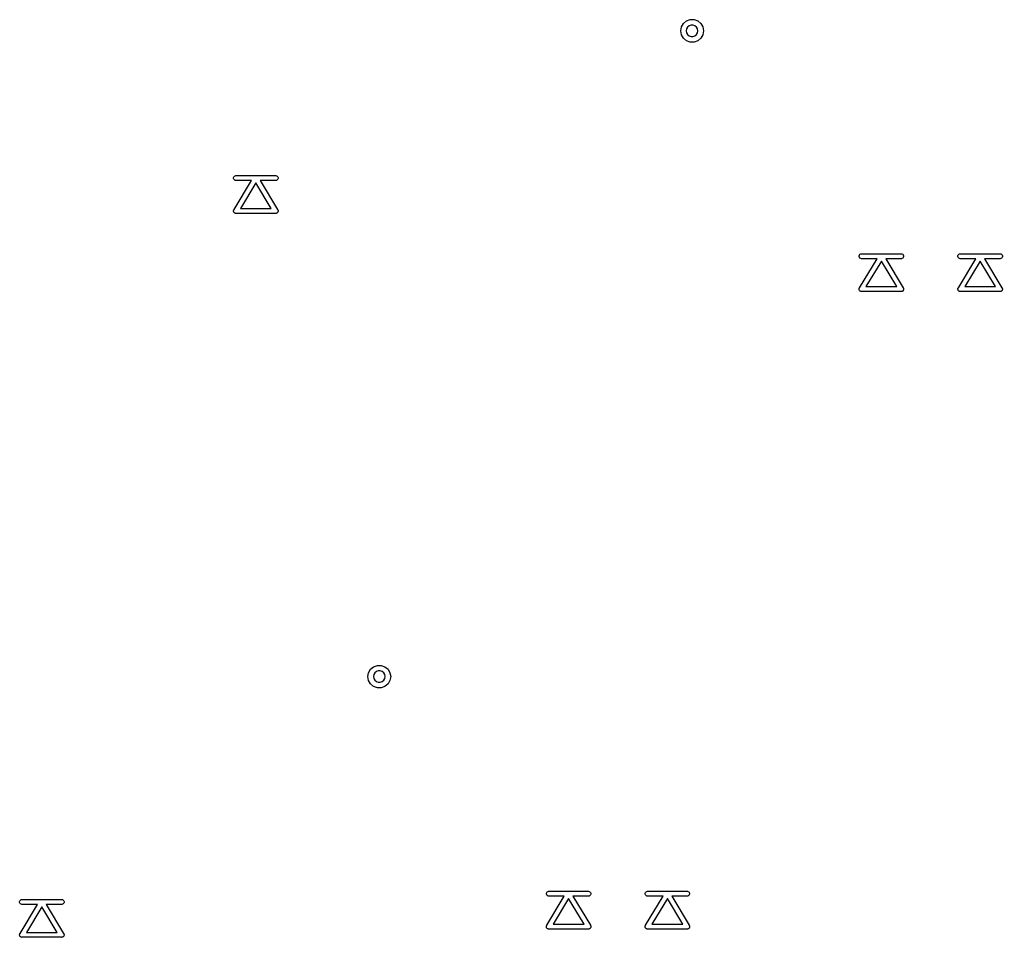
# Model space of a CAD drawing. Extents: x 61 to 195, y -137 to -62.
# Drawn here: x 127.83 to 157.68, y -130.58 to -102.69 of the extents above; entities that cross this region are included whole.
import ezdxf

# ---------------------------------------------------------------- set-up
doc = ezdxf.new("R2010")
doc.units = 0
doc.header["$MEASUREMENT"] = 0
doc.layers.add('BLACK', color=7, linetype='CONTINUOUS')

msp = doc.modelspace()

# ---------------------------------------------------------------- linework, layer by layer
at = {"layer": 'BLACK', "linetype": 'CONTINUOUS'}
for p, q in [((147.905, -103.025), (147.926, -102.907)), ((147.926, -102.907), (147.986, -102.803)), ((147.986, -102.803), (148.077, -102.726)), ((148.086, -102.965), (148.075, -103.025)), ((148.077, -102.726), (148.19, -102.685)), ((148.116, -102.913), (148.086, -102.965)), ((148.162, -102.873), (148.116, -102.913)), ((148.22, -102.853), (148.162, -102.873)), ((148.19, -102.685), (148.31, -102.685)), ((148.28, -102.853), (148.22, -102.853)), ((148.338, -102.873), (148.28, -102.853)), ((148.31, -102.685), (148.422, -102.726)), ((148.384, -102.913), (148.338, -102.873)), ((148.414, -102.965), (148.384, -102.913)), ((148.425, -103.025), (148.414, -102.965)), ((148.422, -102.726), (148.514, -102.803)), ((148.514, -102.803), (148.574, -102.907)), ((148.574, -102.907), (148.595, -103.025)), ((147.926, -103.143), (147.905, -103.025)), ((147.986, -103.247), (147.926, -103.143)), ((148.077, -103.324), (147.986, -103.247)), ((148.075, -103.025), (148.086, -103.085)), ((148.086, -103.085), (148.116, -103.137)), ((148.116, -103.137), (148.162, -103.177)), ((148.162, -103.177), (148.22, -103.197)), ((148.22, -103.197), (148.28, -103.197)), ((148.28, -103.197), (148.338, -103.177)), ((148.338, -103.177), (148.384, -103.137)), ((148.384, -103.137), (148.414, -103.085)), ((148.414, -103.085), (148.425, -103.025)), ((148.514, -103.247), (148.422, -103.324)), ((148.574, -103.143), (148.514, -103.247)), ((148.595, -103.025), (148.574, -103.143)), ((148.19, -103.365), (148.077, -103.324)), ((148.31, -103.365), (148.19, -103.365)), ((148.422, -103.324), (148.31, -103.365)), ((134.334, -107.462), (134.351, -107.442)), ((134.351, -107.442), (134.374, -107.428)), ((134.374, -107.428), (134.393, -107.425)), ((134.393, -107.425), (134.993, -107.425)), ((134.993, -107.425), (134.999, -107.424)), ((134.999, -107.424), (135, -107.424)), ((135, -107.424), (135.001, -107.424)), ((135.001, -107.424), (135.007, -107.425)), ((135.007, -107.425), (135.607, -107.425)), ((135.607, -107.425), (135.626, -107.428)), ((135.626, -107.428), (135.649, -107.442)), ((135.649, -107.442), (135.666, -107.462)), ((134.325, -107.487), (134.334, -107.462)), ((134.325, -107.513), (134.325, -107.487)), ((134.334, -107.538), (134.325, -107.513)), ((134.351, -107.558), (134.334, -107.538)), ((134.339, -108.456), (134.868, -107.575)), ((134.374, -107.572), (134.351, -107.558)), ((134.393, -107.575), (134.374, -107.572)), ((134.868, -107.575), (134.393, -107.575)), ((135, -107.646), (134.532, -108.425)), ((135.468, -108.425), (135, -107.646)), ((135.607, -107.575), (135.132, -107.575)), ((135.132, -107.575), (135.661, -108.456)), ((135.626, -107.572), (135.607, -107.575)), ((135.649, -107.558), (135.626, -107.572)), ((135.666, -107.538), (135.649, -107.558)), ((135.666, -107.462), (135.675, -107.487)), ((135.675, -107.513), (135.666, -107.538)), ((135.675, -107.487), (135.675, -107.513)), ((134.325, -108.486), (134.33, -108.474)), ((134.325, -108.487), (134.325, -108.486)), ((134.325, -108.486), (134.325, -108.486)), ((134.325, -108.499), (134.325, -108.487)), ((134.325, -108.512), (134.325, -108.499)), ((134.325, -108.513), (134.325, -108.512)), ((134.329, -108.525), (134.325, -108.513)), ((134.325, -108.513), (134.325, -108.513)), ((134.333, -108.537), (134.329, -108.525)), ((134.33, -108.474), (134.334, -108.462)), ((134.334, -108.537), (134.333, -108.537)), ((134.334, -108.462), (134.339, -108.456)), ((134.334, -108.538), (134.334, -108.537)), ((134.342, -108.548), (134.334, -108.538)), ((134.35, -108.558), (134.342, -108.548)), ((134.351, -108.558), (134.35, -108.558)), ((134.362, -108.565), (134.351, -108.558)), ((134.351, -108.558), (134.351, -108.558)), ((134.373, -108.571), (134.362, -108.565)), ((134.374, -108.572), (134.373, -108.571)), ((134.373, -108.571), (134.373, -108.571)), ((134.386, -108.574), (134.374, -108.572)), ((134.399, -108.576), (134.386, -108.574)), ((134.406, -108.575), (134.399, -108.576)), ((135.594, -108.575), (134.406, -108.575)), ((134.532, -108.425), (135.468, -108.425)), ((135.601, -108.576), (135.594, -108.575)), ((135.614, -108.574), (135.601, -108.576)), ((135.626, -108.572), (135.614, -108.574)), ((135.627, -108.571), (135.626, -108.572)), ((135.638, -108.565), (135.627, -108.571)), ((135.627, -108.571), (135.627, -108.571)), ((135.649, -108.558), (135.638, -108.565)), ((135.65, -108.558), (135.649, -108.558)), ((135.649, -108.558), (135.649, -108.558)), ((135.658, -108.548), (135.65, -108.558)), ((135.666, -108.538), (135.658, -108.548)), ((135.661, -108.456), (135.666, -108.462)), ((135.666, -108.462), (135.67, -108.474)), ((135.667, -108.537), (135.666, -108.537)), ((135.666, -108.537), (135.666, -108.538)), ((135.671, -108.525), (135.667, -108.537)), ((135.67, -108.474), (135.675, -108.486)), ((135.675, -108.513), (135.671, -108.525)), ((135.675, -108.486), (135.675, -108.486)), ((135.675, -108.486), (135.675, -108.487)), ((135.675, -108.487), (135.675, -108.499)), ((135.675, -108.499), (135.675, -108.512)), ((135.675, -108.512), (135.675, -108.513)), ((135.675, -108.513), (135.675, -108.513)), ((153.325, -109.862), (153.334, -109.837)), ((153.334, -109.837), (153.351, -109.817)), ((153.351, -109.817), (153.374, -109.803)), ((153.374, -109.803), (153.393, -109.8)), ((153.393, -109.8), (153.993, -109.8)), ((153.993, -109.8), (153.999, -109.799)), ((153.999, -109.799), (154, -109.799)), ((154, -109.799), (154.001, -109.799)), ((154.001, -109.799), (154.007, -109.8)), ((154.007, -109.8), (154.607, -109.8)), ((154.607, -109.8), (154.626, -109.803)), ((154.626, -109.803), (154.649, -109.817)), ((154.649, -109.817), (154.666, -109.837)), ((154.666, -109.837), (154.675, -109.862)), ((156.325, -109.862), (156.334, -109.837)), ((156.334, -109.837), (156.351, -109.817)), ((156.351, -109.817), (156.374, -109.803)), ((156.374, -109.803), (156.393, -109.8)), ((156.393, -109.8), (156.993, -109.8)), ((156.993, -109.8), (156.999, -109.799)), ((156.999, -109.799), (157, -109.799)), ((157, -109.799), (157.001, -109.799)), ((157.001, -109.799), (157.007, -109.8)), ((157.007, -109.8), (157.607, -109.8)), ((157.607, -109.8), (157.626, -109.803)), ((157.626, -109.803), (157.649, -109.817)), ((157.649, -109.817), (157.666, -109.837)), ((157.666, -109.837), (157.675, -109.862)), ((153.325, -109.888), (153.325, -109.862)), ((153.334, -109.913), (153.325, -109.888)), ((153.351, -109.933), (153.334, -109.913)), ((153.339, -110.831), (153.868, -109.95)), ((153.374, -109.947), (153.351, -109.933)), ((153.393, -109.95), (153.374, -109.947)), ((153.868, -109.95), (153.393, -109.95)), ((154, -110.021), (153.532, -110.8)), ((154.468, -110.8), (154, -110.021)), ((154.607, -109.95), (154.132, -109.95)), ((154.132, -109.95), (154.661, -110.831)), ((154.626, -109.947), (154.607, -109.95)), ((154.649, -109.933), (154.626, -109.947)), ((154.666, -109.913), (154.649, -109.933)), ((154.675, -109.888), (154.666, -109.913)), ((154.675, -109.862), (154.675, -109.888)), ((156.325, -109.888), (156.325, -109.862)), ((156.334, -109.913), (156.325, -109.888)), ((156.351, -109.933), (156.334, -109.913)), ((156.339, -110.831), (156.868, -109.95)), ((156.374, -109.947), (156.351, -109.933)), ((156.393, -109.95), (156.374, -109.947)), ((156.868, -109.95), (156.393, -109.95)), ((157, -110.021), (156.532, -110.8)), ((157.468, -110.8), (157, -110.021)), ((157.607, -109.95), (157.132, -109.95)), ((157.132, -109.95), (157.661, -110.831)), ((157.626, -109.947), (157.607, -109.95)), ((157.649, -109.933), (157.626, -109.947)), ((157.666, -109.913), (157.649, -109.933)), ((157.675, -109.888), (157.666, -109.913)), ((157.675, -109.862), (157.675, -109.888)), ((153.325, -110.861), (153.33, -110.849)), ((153.325, -110.862), (153.325, -110.861)), ((153.325, -110.861), (153.325, -110.861)), ((153.325, -110.874), (153.325, -110.862)), ((153.325, -110.887), (153.325, -110.874)), ((153.325, -110.888), (153.325, -110.887)), ((153.329, -110.9), (153.325, -110.888)), ((153.325, -110.888), (153.325, -110.888)), ((153.333, -110.912), (153.329, -110.9)), ((153.33, -110.849), (153.334, -110.837)), ((153.334, -110.912), (153.333, -110.912)), ((153.334, -110.837), (153.339, -110.831)), ((153.334, -110.913), (153.334, -110.912)), ((153.342, -110.923), (153.334, -110.913)), ((153.35, -110.933), (153.342, -110.923)), ((153.351, -110.933), (153.35, -110.933)), ((153.362, -110.94), (153.351, -110.933)), ((153.351, -110.933), (153.351, -110.933)), ((153.373, -110.946), (153.362, -110.94)), ((153.374, -110.947), (153.373, -110.946)), ((153.373, -110.946), (153.373, -110.946)), ((153.386, -110.949), (153.374, -110.947)), ((153.399, -110.951), (153.386, -110.949)), ((153.406, -110.95), (153.399, -110.951)), ((154.594, -110.95), (153.406, -110.95)), ((153.532, -110.8), (154.468, -110.8)), ((154.601, -110.951), (154.594, -110.95)), ((154.614, -110.949), (154.601, -110.951)), ((154.626, -110.947), (154.614, -110.949)), ((154.627, -110.946), (154.626, -110.947)), ((154.638, -110.94), (154.627, -110.946)), ((154.627, -110.946), (154.627, -110.946)), ((154.649, -110.933), (154.638, -110.94)), ((154.65, -110.933), (154.649, -110.933)), ((154.649, -110.933), (154.649, -110.933)), ((154.658, -110.923), (154.65, -110.933)), ((154.666, -110.913), (154.658, -110.923)), ((154.661, -110.831), (154.666, -110.837)), ((154.666, -110.837), (154.67, -110.849)), ((154.667, -110.912), (154.666, -110.912)), ((154.666, -110.912), (154.666, -110.913)), ((154.671, -110.9), (154.667, -110.912)), ((154.67, -110.849), (154.675, -110.861)), ((154.675, -110.888), (154.671, -110.9)), ((154.675, -110.861), (154.675, -110.861)), ((154.675, -110.861), (154.675, -110.862)), ((154.675, -110.862), (154.675, -110.874)), ((154.675, -110.874), (154.675, -110.887)), ((154.675, -110.887), (154.675, -110.888)), ((154.675, -110.888), (154.675, -110.888)), ((156.325, -110.861), (156.33, -110.849)), ((156.325, -110.862), (156.325, -110.861)), ((156.325, -110.861), (156.325, -110.861)), ((156.325, -110.874), (156.325, -110.862)), ((156.325, -110.887), (156.325, -110.874)), ((156.325, -110.888), (156.325, -110.887)), ((156.329, -110.9), (156.325, -110.888)), ((156.325, -110.888), (156.325, -110.888)), ((156.333, -110.912), (156.329, -110.9)), ((156.33, -110.849), (156.334, -110.837)), ((156.334, -110.912), (156.333, -110.912)), ((156.334, -110.837), (156.339, -110.831)), ((156.334, -110.913), (156.334, -110.912)), ((156.342, -110.923), (156.334, -110.913)), ((156.35, -110.933), (156.342, -110.923)), ((156.351, -110.933), (156.35, -110.933)), ((156.362, -110.94), (156.351, -110.933)), ((156.351, -110.933), (156.351, -110.933)), ((156.373, -110.946), (156.362, -110.94)), ((156.374, -110.947), (156.373, -110.946)), ((156.373, -110.946), (156.373, -110.946)), ((156.386, -110.949), (156.374, -110.947)), ((156.399, -110.951), (156.386, -110.949)), ((156.406, -110.95), (156.399, -110.951)), ((157.594, -110.95), (156.406, -110.95)), ((156.532, -110.8), (157.468, -110.8)), ((157.601, -110.951), (157.594, -110.95)), ((157.614, -110.949), (157.601, -110.951)), ((157.626, -110.947), (157.614, -110.949)), ((157.627, -110.946), (157.626, -110.947)), ((157.638, -110.94), (157.627, -110.946)), ((157.627, -110.946), (157.627, -110.946)), ((157.649, -110.933), (157.638, -110.94)), ((157.65, -110.933), (157.649, -110.933)), ((157.649, -110.933), (157.649, -110.933)), ((157.658, -110.923), (157.65, -110.933)), ((157.666, -110.913), (157.658, -110.923)), ((157.661, -110.831), (157.666, -110.837)), ((157.666, -110.837), (157.67, -110.849)), ((157.667, -110.912), (157.666, -110.912)), ((157.666, -110.912), (157.666, -110.913)), ((157.671, -110.9), (157.667, -110.912)), ((157.67, -110.849), (157.675, -110.861)), ((157.675, -110.888), (157.671, -110.9)), ((157.675, -110.861), (157.675, -110.861)), ((157.675, -110.861), (157.675, -110.862)), ((157.675, -110.862), (157.675, -110.874)), ((157.675, -110.874), (157.675, -110.887)), ((157.675, -110.887), (157.675, -110.888)), ((157.675, -110.888), (157.675, -110.888)), ((138.486, -122.428), (138.577, -122.351)), ((138.577, -122.351), (138.69, -122.31)), ((138.69, -122.31), (138.81, -122.31)), ((138.81, -122.31), (138.922, -122.351)), ((138.922, -122.351), (139.014, -122.428)), ((138.405, -122.65), (138.426, -122.532)), ((138.426, -122.768), (138.405, -122.65)), ((138.426, -122.532), (138.486, -122.428)), ((138.586, -122.59), (138.575, -122.65)), ((138.575, -122.65), (138.586, -122.71)), ((138.616, -122.538), (138.586, -122.59)), ((138.662, -122.498), (138.616, -122.538)), ((138.72, -122.478), (138.662, -122.498)), ((138.78, -122.478), (138.72, -122.478)), ((138.838, -122.498), (138.78, -122.478)), ((138.884, -122.538), (138.838, -122.498)), ((138.914, -122.59), (138.884, -122.538)), ((138.925, -122.65), (138.914, -122.59)), ((138.914, -122.71), (138.925, -122.65)), ((139.014, -122.428), (139.074, -122.532)), ((139.074, -122.532), (139.095, -122.65)), ((139.095, -122.65), (139.074, -122.768)), ((138.486, -122.872), (138.426, -122.768)), ((138.577, -122.949), (138.486, -122.872)), ((138.69, -122.99), (138.577, -122.949)), ((138.586, -122.71), (138.616, -122.762)), ((138.616, -122.762), (138.662, -122.802)), ((138.662, -122.802), (138.72, -122.822)), ((138.72, -122.822), (138.78, -122.822)), ((138.78, -122.822), (138.838, -122.802)), ((138.922, -122.949), (138.81, -122.99)), ((138.838, -122.802), (138.884, -122.762)), ((138.884, -122.762), (138.914, -122.71)), ((139.014, -122.872), (138.922, -122.949)), ((139.074, -122.768), (139.014, -122.872)), ((138.81, -122.99), (138.69, -122.99)), ((143.825, -129.237), (143.834, -129.212)), ((143.825, -129.263), (143.825, -129.237)), ((143.834, -129.212), (143.851, -129.192)), ((143.851, -129.192), (143.874, -129.178)), ((143.874, -129.178), (143.893, -129.175)), ((143.893, -129.175), (144.493, -129.175)), ((144.493, -129.175), (144.499, -129.174)), ((144.499, -129.174), (144.5, -129.174)), ((144.5, -129.174), (144.501, -129.174)), ((144.501, -129.174), (144.507, -129.175)), ((144.507, -129.175), (145.107, -129.175)), ((145.107, -129.175), (145.126, -129.178)), ((145.126, -129.178), (145.149, -129.192)), ((145.149, -129.192), (145.166, -129.212)), ((145.166, -129.212), (145.175, -129.237)), ((145.175, -129.237), (145.175, -129.263)), ((146.825, -129.237), (146.834, -129.212)), ((146.825, -129.263), (146.825, -129.237)), ((146.834, -129.212), (146.851, -129.192)), ((146.851, -129.192), (146.874, -129.178)), ((146.874, -129.178), (146.893, -129.175)), ((146.893, -129.175), (147.493, -129.175)), ((147.493, -129.175), (147.499, -129.174)), ((147.499, -129.174), (147.5, -129.174)), ((147.5, -129.174), (147.501, -129.174)), ((147.501, -129.174), (147.507, -129.175)), ((147.507, -129.175), (148.107, -129.175)), ((148.107, -129.175), (148.126, -129.178)), ((148.126, -129.178), (148.149, -129.192)), ((148.149, -129.192), (148.166, -129.212)), ((148.166, -129.212), (148.175, -129.237)), ((148.175, -129.237), (148.175, -129.263)), ((127.825, -129.487), (127.834, -129.462)), ((127.825, -129.513), (127.825, -129.487)), ((127.834, -129.538), (127.825, -129.513)), ((127.834, -129.462), (127.851, -129.442)), ((127.851, -129.558), (127.834, -129.538)), ((127.851, -129.442), (127.874, -129.428)), ((127.874, -129.428), (127.893, -129.425)), ((127.893, -129.425), (128.493, -129.425)), ((128.493, -129.425), (128.499, -129.424)), ((128.499, -129.424), (128.5, -129.424)), ((128.5, -129.424), (128.501, -129.424)), ((128.501, -129.424), (128.507, -129.425)), ((128.507, -129.425), (129.107, -129.425)), ((129.107, -129.425), (129.126, -129.428)), ((129.126, -129.428), (129.149, -129.442)), ((129.149, -129.442), (129.166, -129.462)), ((129.166, -129.538), (129.149, -129.558)), ((129.166, -129.462), (129.175, -129.487)), ((129.175, -129.513), (129.166, -129.538)), ((129.175, -129.487), (129.175, -129.513)), ((143.834, -129.288), (143.825, -129.263)), ((143.851, -129.308), (143.834, -129.288)), ((143.839, -130.206), (144.368, -129.325)), ((143.874, -129.322), (143.851, -129.308)), ((143.893, -129.325), (143.874, -129.322)), ((144.368, -129.325), (143.893, -129.325)), ((144.5, -129.396), (144.032, -130.175)), ((144.968, -130.175), (144.5, -129.396)), ((145.107, -129.325), (144.632, -129.325)), ((144.632, -129.325), (145.161, -130.206)), ((145.126, -129.322), (145.107, -129.325)), ((145.149, -129.308), (145.126, -129.322)), ((145.166, -129.288), (145.149, -129.308)), ((145.175, -129.263), (145.166, -129.288)), ((146.834, -129.288), (146.825, -129.263)), ((146.851, -129.308), (146.834, -129.288)), ((146.839, -130.206), (147.368, -129.325)), ((146.874, -129.322), (146.851, -129.308)), ((146.893, -129.325), (146.874, -129.322)), ((147.368, -129.325), (146.893, -129.325)), ((147.5, -129.396), (147.032, -130.175)), ((147.968, -130.175), (147.5, -129.396)), ((148.107, -129.325), (147.632, -129.325)), ((147.632, -129.325), (148.161, -130.206)), ((148.126, -129.322), (148.107, -129.325)), ((148.149, -129.308), (148.126, -129.322)), ((148.166, -129.288), (148.149, -129.308)), ((148.175, -129.263), (148.166, -129.288)), ((127.839, -130.456), (128.368, -129.575)), ((127.874, -129.572), (127.851, -129.558)), ((127.893, -129.575), (127.874, -129.572)), ((128.368, -129.575), (127.893, -129.575)), ((128.5, -129.646), (128.032, -130.425)), ((128.968, -130.425), (128.5, -129.646)), ((129.107, -129.575), (128.632, -129.575)), ((128.632, -129.575), (129.161, -130.456)), ((129.126, -129.572), (129.107, -129.575)), ((129.149, -129.558), (129.126, -129.572)), ((128.032, -130.425), (128.968, -130.425)), ((143.825, -130.236), (143.83, -130.224)), ((143.825, -130.237), (143.825, -130.236)), ((143.825, -130.236), (143.825, -130.236)), ((143.825, -130.249), (143.825, -130.237)), ((143.825, -130.262), (143.825, -130.249)), ((143.825, -130.263), (143.825, -130.262)), ((143.829, -130.275), (143.825, -130.263)), ((143.825, -130.263), (143.825, -130.263)), ((143.833, -130.287), (143.829, -130.275)), ((143.83, -130.224), (143.834, -130.212)), ((143.834, -130.287), (143.833, -130.287)), ((143.834, -130.212), (143.839, -130.206)), ((143.834, -130.288), (143.834, -130.287)), ((143.842, -130.298), (143.834, -130.288)), ((143.85, -130.308), (143.842, -130.298)), ((143.851, -130.308), (143.85, -130.308)), ((143.862, -130.315), (143.851, -130.308)), ((143.851, -130.308), (143.851, -130.308)), ((143.873, -130.321), (143.862, -130.315)), ((143.874, -130.322), (143.873, -130.321)), ((143.873, -130.321), (143.873, -130.321)), ((143.886, -130.324), (143.874, -130.322)), ((143.899, -130.326), (143.886, -130.324)), ((143.906, -130.325), (143.899, -130.326)), ((145.094, -130.325), (143.906, -130.325)), ((144.032, -130.175), (144.968, -130.175)), ((145.101, -130.326), (145.094, -130.325)), ((145.114, -130.324), (145.101, -130.326)), ((145.126, -130.322), (145.114, -130.324)), ((145.127, -130.321), (145.126, -130.322)), ((145.138, -130.315), (145.127, -130.321)), ((145.127, -130.321), (145.127, -130.321)), ((145.149, -130.308), (145.138, -130.315)), ((145.15, -130.308), (145.149, -130.308)), ((145.149, -130.308), (145.149, -130.308)), ((145.158, -130.298), (145.15, -130.308)), ((145.166, -130.288), (145.158, -130.298)), ((145.161, -130.206), (145.166, -130.212)), ((145.166, -130.212), (145.17, -130.224)), ((145.167, -130.287), (145.166, -130.287)), ((145.166, -130.287), (145.166, -130.288)), ((145.171, -130.275), (145.167, -130.287)), ((145.17, -130.224), (145.175, -130.236)), ((145.175, -130.263), (145.171, -130.275)), ((145.175, -130.236), (145.175, -130.236)), ((145.175, -130.236), (145.175, -130.237)), ((145.175, -130.237), (145.175, -130.249)), ((145.175, -130.249), (145.175, -130.262)), ((145.175, -130.262), (145.175, -130.263)), ((145.175, -130.263), (145.175, -130.263)), ((146.825, -130.236), (146.83, -130.224)), ((146.825, -130.237), (146.825, -130.236)), ((146.825, -130.236), (146.825, -130.236)), ((146.825, -130.249), (146.825, -130.237)), ((146.825, -130.262), (146.825, -130.249)), ((146.825, -130.263), (146.825, -130.262)), ((146.829, -130.275), (146.825, -130.263)), ((146.825, -130.263), (146.825, -130.263)), ((146.833, -130.287), (146.829, -130.275)), ((146.83, -130.224), (146.834, -130.212)), ((146.834, -130.287), (146.833, -130.287)), ((146.834, -130.212), (146.839, -130.206)), ((146.834, -130.288), (146.834, -130.287)), ((146.842, -130.298), (146.834, -130.288)), ((146.85, -130.308), (146.842, -130.298)), ((146.851, -130.308), (146.85, -130.308)), ((146.862, -130.315), (146.851, -130.308)), ((146.851, -130.308), (146.851, -130.308)), ((146.873, -130.321), (146.862, -130.315)), ((146.874, -130.322), (146.873, -130.321)), ((146.873, -130.321), (146.873, -130.321)), ((146.886, -130.324), (146.874, -130.322)), ((146.899, -130.326), (146.886, -130.324)), ((146.906, -130.325), (146.899, -130.326)), ((148.094, -130.325), (146.906, -130.325)), ((147.032, -130.175), (147.968, -130.175)), ((148.101, -130.326), (148.094, -130.325)), ((148.114, -130.324), (148.101, -130.326)), ((148.126, -130.322), (148.114, -130.324)), ((148.127, -130.321), (148.126, -130.322)), ((148.138, -130.315), (148.127, -130.321)), ((148.127, -130.321), (148.127, -130.321)), ((148.149, -130.308), (148.138, -130.315)), ((148.15, -130.308), (148.149, -130.308)), ((148.149, -130.308), (148.149, -130.308)), ((148.158, -130.298), (148.15, -130.308)), ((148.166, -130.288), (148.158, -130.298)), ((148.161, -130.206), (148.166, -130.212)), ((148.166, -130.212), (148.17, -130.224)), ((148.167, -130.287), (148.166, -130.287)), ((148.166, -130.287), (148.166, -130.288)), ((148.171, -130.275), (148.167, -130.287)), ((148.17, -130.224), (148.175, -130.236)), ((148.175, -130.263), (148.171, -130.275)), ((148.175, -130.236), (148.175, -130.236)), ((148.175, -130.236), (148.175, -130.237)), ((148.175, -130.237), (148.175, -130.249)), ((148.175, -130.249), (148.175, -130.262)), ((148.175, -130.262), (148.175, -130.263)), ((148.175, -130.263), (148.175, -130.263)), ((127.825, -130.486), (127.83, -130.474)), ((127.825, -130.487), (127.825, -130.486)), ((127.825, -130.486), (127.825, -130.486)), ((127.825, -130.499), (127.825, -130.487)), ((127.825, -130.512), (127.825, -130.499)), ((127.825, -130.513), (127.825, -130.512)), ((127.829, -130.525), (127.825, -130.513)), ((127.825, -130.513), (127.825, -130.513)), ((127.833, -130.537), (127.829, -130.525)), ((127.83, -130.474), (127.834, -130.462)), ((127.834, -130.537), (127.833, -130.537)), ((127.834, -130.462), (127.839, -130.456)), ((127.834, -130.538), (127.834, -130.537)), ((127.842, -130.548), (127.834, -130.538)), ((127.85, -130.558), (127.842, -130.548)), ((127.851, -130.558), (127.85, -130.558)), ((127.862, -130.565), (127.851, -130.558)), ((127.851, -130.558), (127.851, -130.558)), ((127.873, -130.571), (127.862, -130.565)), ((127.874, -130.572), (127.873, -130.571)), ((127.873, -130.571), (127.873, -130.571)), ((127.886, -130.574), (127.874, -130.572)), ((127.899, -130.576), (127.886, -130.574)), ((127.906, -130.575), (127.899, -130.576)), ((129.094, -130.575), (127.906, -130.575)), ((129.101, -130.576), (129.094, -130.575)), ((129.114, -130.574), (129.101, -130.576)), ((129.126, -130.572), (129.114, -130.574)), ((129.127, -130.571), (129.126, -130.572)), ((129.138, -130.565), (129.127, -130.571)), ((129.127, -130.571), (129.127, -130.571)), ((129.149, -130.558), (129.138, -130.565)), ((129.15, -130.558), (129.149, -130.558)), ((129.149, -130.558), (129.149, -130.558)), ((129.158, -130.548), (129.15, -130.558)), ((129.166, -130.538), (129.158, -130.548)), ((129.161, -130.456), (129.166, -130.462)), ((129.166, -130.462), (129.17, -130.474)), ((129.167, -130.537), (129.166, -130.537)), ((129.166, -130.537), (129.166, -130.538)), ((129.171, -130.525), (129.167, -130.537)), ((129.17, -130.474), (129.175, -130.486)), ((129.175, -130.513), (129.171, -130.525)), ((129.175, -130.486), (129.175, -130.486)), ((129.175, -130.486), (129.175, -130.487)), ((129.175, -130.487), (129.175, -130.499)), ((129.175, -130.499), (129.175, -130.512)), ((129.175, -130.512), (129.175, -130.513)), ((129.175, -130.513), (129.175, -130.513))]:
    msp.add_line(p, q, dxfattribs=at)

doc.saveas('drawing.dxf')
